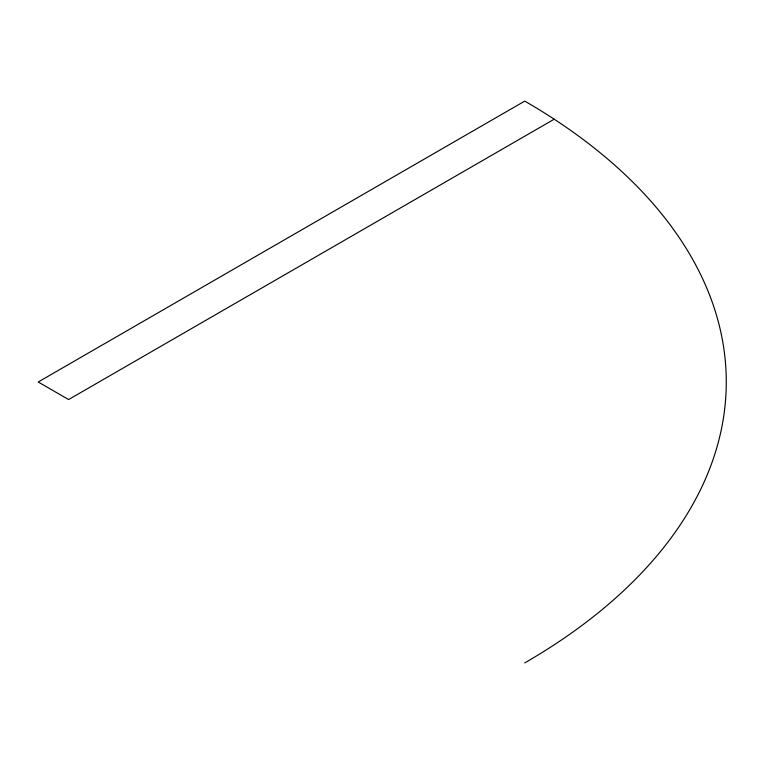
<?xml version="1.0" encoding="UTF-8"?>
<svg xmlns="http://www.w3.org/2000/svg" width="764" height="764" viewBox="0 0 764 764"><rect width="100%" height="100%" fill="white"/><g stroke="black" fill="none" stroke-linecap="round" stroke-linejoin="round"><path stroke-width="1.15" d="M554.206 119.203L68.607 399.553L38.2 382L524.744 101.096A688.077 397.261 0 0 1 524.744 662.904"/></g></svg>
